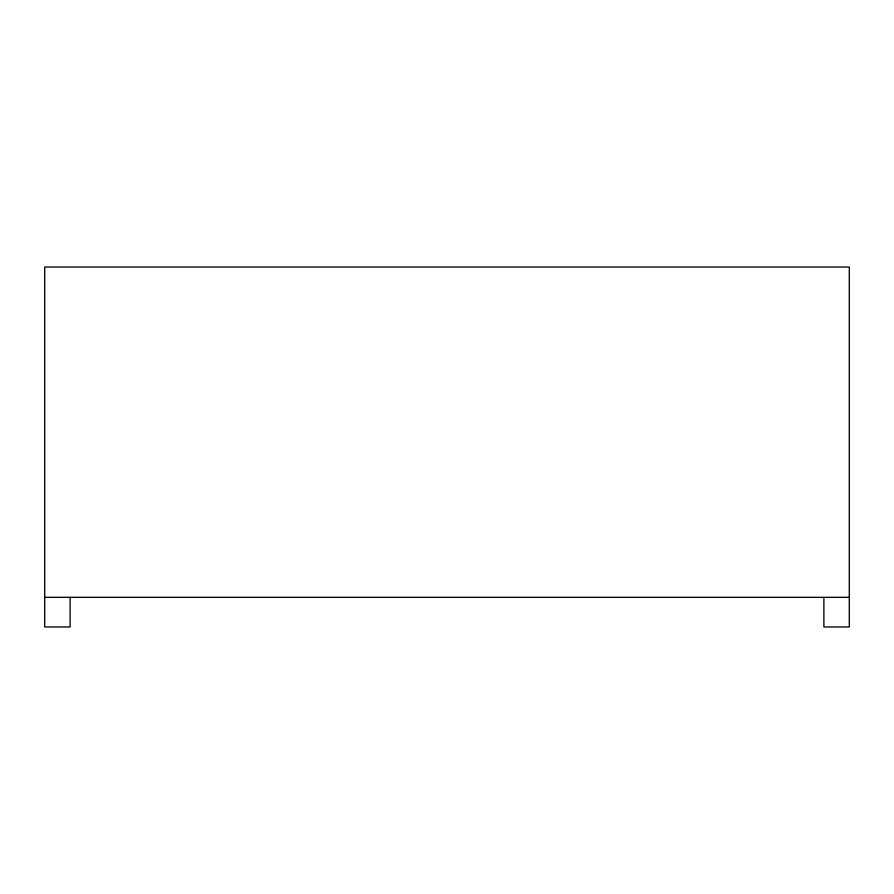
<?xml version="1.0" encoding="UTF-8"?>
<svg xmlns="http://www.w3.org/2000/svg" width="894" height="894" viewBox="0 0 894 894"><rect width="100%" height="100%" fill="white"/><g stroke="black" fill="none" stroke-linecap="round" stroke-linejoin="round"><path stroke-width="1.34" d="M44.7 597.337L849.3 597.337M823.888 597.337L823.888 626.973L849.3 626.973L849.3 267.027L44.7 267.027L44.7 626.973L70.112 626.973L70.112 597.337"/></g></svg>
